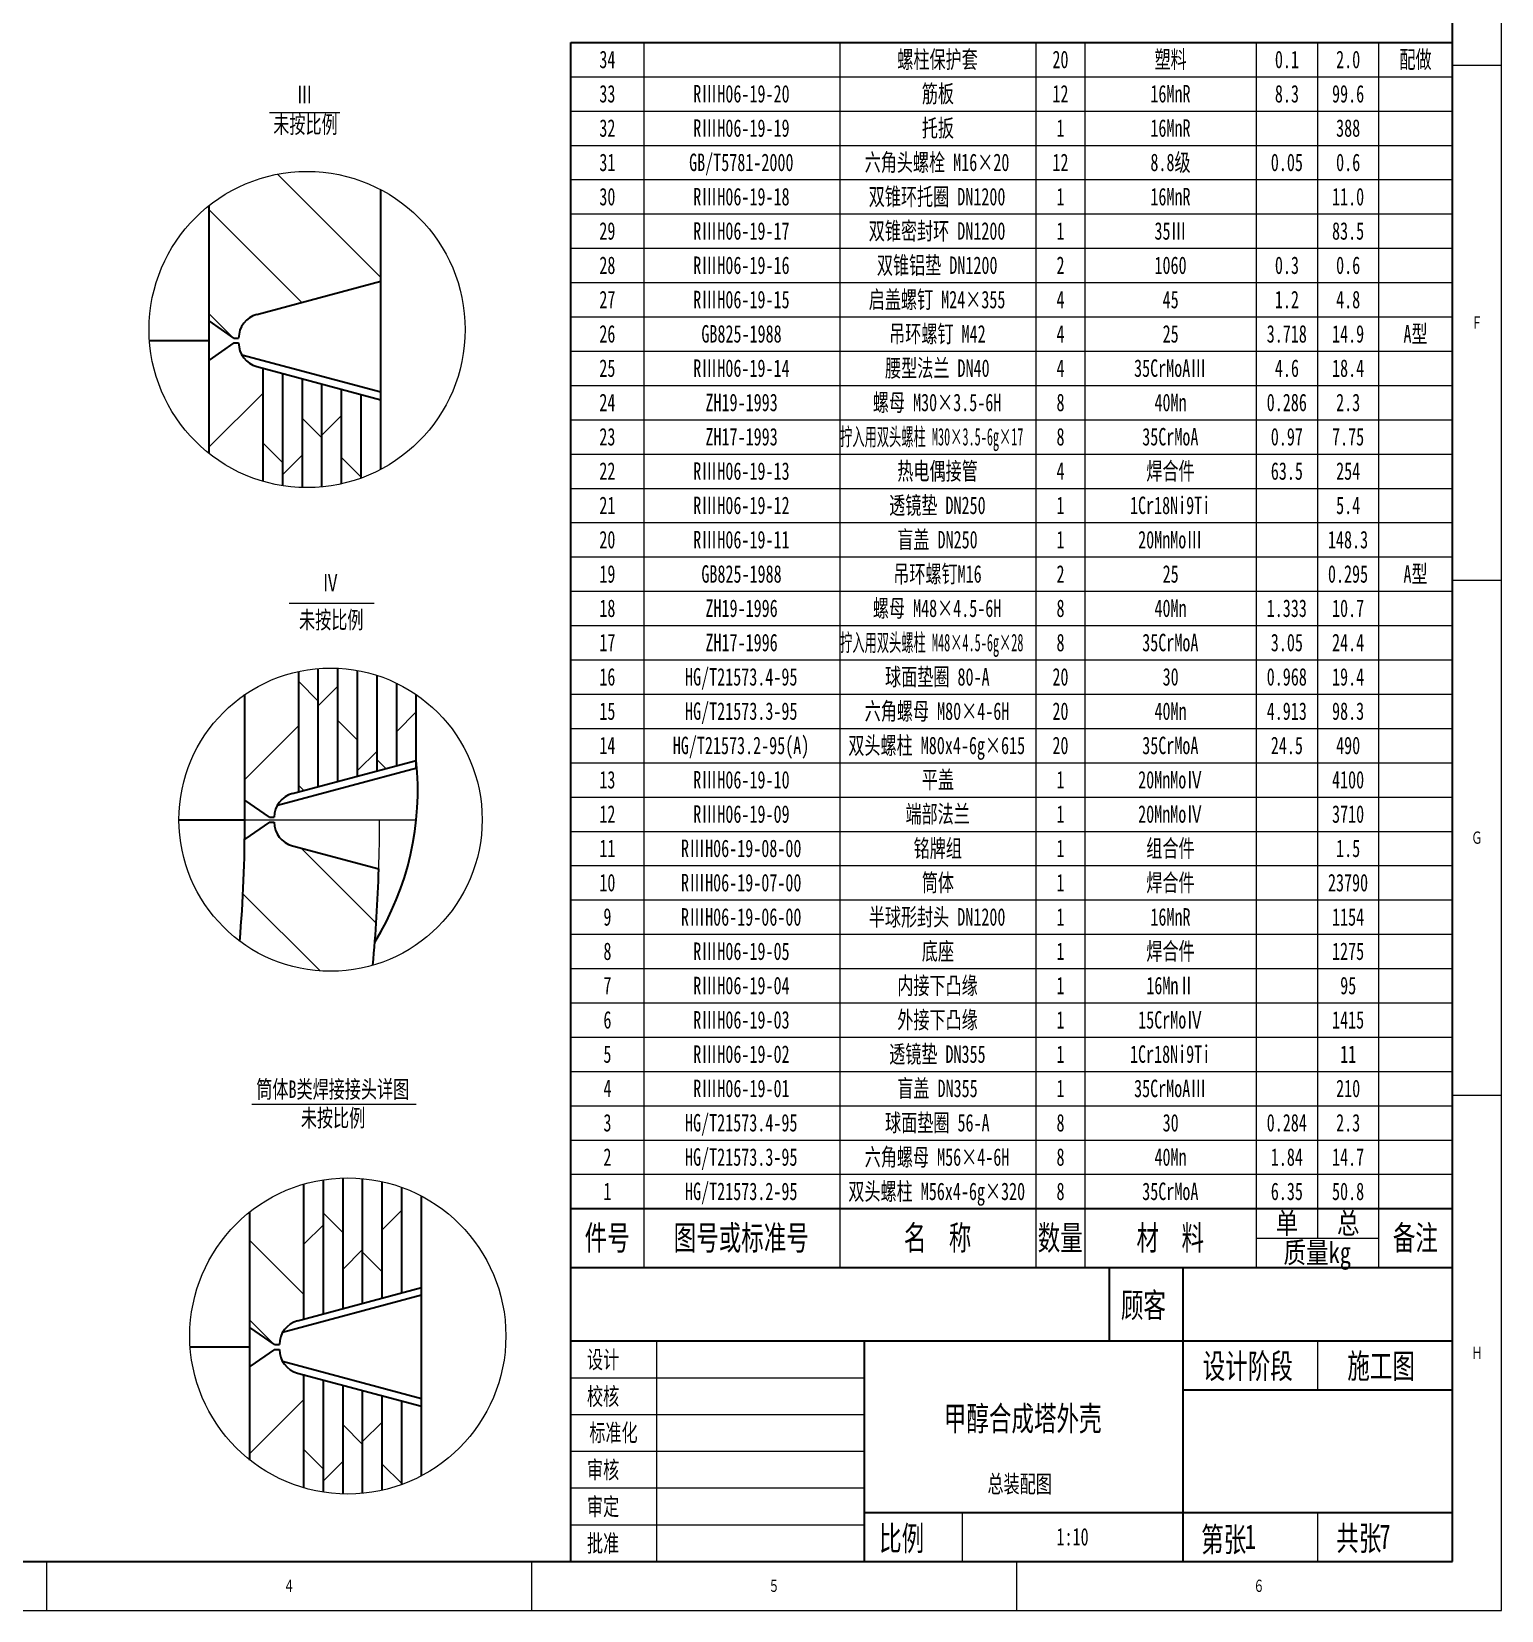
# Model space of a CAD drawing. Extents: x -2309 to 594, y 0 to 1373.
# Drawn here: x 293.9 to 594, y 0 to 322.2 of the extents above; entities that cross this region are included whole.
import ezdxf
from ezdxf.lldxf.tags import DXFTag

# ---------------------------------------------------------------- set-up
doc = ezdxf.new("R2010")
doc.units = 0
doc.header["$MEASUREMENT"] = 0
for name, color, linetype in [('Layer0', 7, 'Continuous'), ('Layer1', 7, 'Continuous'), ('Layer3', 7, 'Continuous'), ('Layer4', 7, 'Continuous'), ('Layer8', 7, 'Continuous'), ('Layer9', 7, 'Continuous')]:
    doc.layers.add(name, color=color, linetype=linetype)
doc.styles.add('PicadTxt 1', font='SIMFANG.TTF', dxfattribs={"height": 0.2})
tags = doc.linetypes.add('实线', pattern=[0, 0]).pattern_tags.tags
tags[4:5] = [DXFTag(74, 4), DXFTag(75, 0), DXFTag(340, '0'), DXFTag(46, 0.0), DXFTag(50, 0.0), DXFTag(44, 0.0), DXFTag(45, 0.0)]
tags = doc.linetypes.add('虚线', pattern=[7, 5, -2]).pattern_tags.tags
tags[6:7] = [DXFTag(74, 4), DXFTag(75, 0), DXFTag(340, '0'), DXFTag(46, 0.0), DXFTag(50, 0.0), DXFTag(44, 0.0), DXFTag(45, 0.0)]
tags[4:5] = [DXFTag(74, 4), DXFTag(75, 0), DXFTag(340, '0'), DXFTag(46, 0.0), DXFTag(50, 0.0), DXFTag(44, 0.0), DXFTag(45, 0.0)]

msp = doc.modelspace()

# ---------------------------------------------------------------- linework, layer by layer
at = {"layer": 'Layer0', "color": 0, "linetype": '实线', "lineweight": 30}
for p, q in [((365.20285, 232.86479), (365.20285, 289.96243)), ((330.20297, 259.1633), (330.20297, 286.74936)), ((339.90884, 264.49277), (365.20285, 271.27029)), ((335.20297, 259.66318), (330.20297, 263.16415)), ((317.99301, 259.1633), (330.20297, 259.1633)), ((330.20273, 236.07829), (330.20297, 259.1633)), ((335.20297, 258.66342), (330.20297, 255.16243)), ((335.20297, 259.66318), (336.20291, 259.66318)), ((335.20297, 258.66342), (336.20291, 258.66342)), ((365.20285, 248.60916), (336.84799, 256.20682)), ((339.90884, 253.83376), (365.20285, 247.05624)), ((341.20285, 230.42491), (341.20291, 253.61427)), ((345.20285, 229.53746), (345.20297, 252.41524)), ((349.20285, 229.16637), (349.20297, 251.34341)), ((353.20285, 229.29424), (353.20297, 250.27164)), ((357.20285, 229.92625), (357.20297, 249.19986)), ((361.20291, 231.09477), (361.20297, 248.12802)), ((348.46338, 167.05174), (348.46338, 191.62794)), ((352.46338, 168.12358), (352.46338, 192.21724)), ((356.46338, 169.19536), (356.46338, 192.28206)), ((360.46338, 170.26717), (360.46338, 191.8257)), ((364.46338, 171.33897), (364.46338, 190.82411)), ((337.46338, 161.37556), (337.46338, 186.89406)), ((368.46344, 172.41078), (368.46344, 189.21828)), ((372.46368, 171.92973), (372.46368, 186.89436)), ((344.1087, 164.33202), (372.59946, 171.96611)), ((347.16956, 166.70506), (372.46368, 173.48265)), ((342.46368, 161.87544), (337.46368, 165.37642)), ((324.02087, 161.37556), (337.46338, 161.37556)), ((342.46368, 161.87544), (343.46362, 161.87544)), ((342.46368, 160.87569), (337.46368, 157.37471)), ((342.46368, 160.87569), (343.46362, 160.87569)), ((347.16949, 156.04607), (364.80927, 151.3195)), ((349.51398, 59.31667), (349.51392, 87.00679)), ((353.51404, 60.51571), (353.51385, 87.89424)), ((357.51404, 61.58748), (357.51385, 88.26521)), ((361.51404, 62.65932), (361.51385, 88.13765)), ((365.51404, 63.73116), (365.51392, 87.50545)), ((369.51404, 64.80293), (369.51392, 86.33705)), ((373.51392, 27.46913), (373.51392, 84.56679)), ((338.51404, 53.76765), (338.51404, 81.35371)), ((403.99994, 10), (404, 70)), ((404, 70), (584, 70)), ((514, 55), (514, 70)), ((529, 10), (529, 70)), ((348.21991, 59.09712), (373.51392, 65.87471)), ((373.51392, 64.32173), (345.15906, 56.72408)), ((343.51404, 54.26753), (338.51404, 57.76851)), ((404, 55), (584, 55)), ((464, 10), (464, 55)), ((326.30408, 53.76765), (338.51404, 53.76765)), ((338.51379, 30.68263), (338.51404, 53.76765)), ((343.51404, 53.26778), (338.51404, 49.7668)), ((343.51404, 54.26753), (344.51398, 54.26753)), ((343.51404, 53.26778), (344.51398, 53.26778)), ((373.51392, 43.21358), (345.15906, 50.81123)), ((348.21991, 48.43819), (373.51392, 41.6606)), ((349.51392, 25.02925), (349.51398, 48.21864)), ((353.51392, 24.1418), (353.51404, 47.01961)), ((357.51392, 23.77071), (357.51404, 45.94783)), ((361.51392, 23.89857), (361.51404, 44.87599)), ((365.51392, 24.53059), (365.51404, 43.80421)), ((369.51398, 25.69911), (369.51404, 42.73238)), ((529, 45), (584, 45)), ((464, 20), (584, 20))]:
    msp.add_line(p, q, dxfattribs=at)
for centre, radius, start, end in [((341.20291, 259.66318), 5, 104.9998083, 180), ((341.20291, 258.66342), 5, 180, -104.9995821), ((313.38034, 167.42909), 59.39265, -31.5237084, 5.8499948), ((348.46362, 161.87544), 5, 104.9997178, 180), ((37.46368, 161.37556), 300, -4.7388722, 0), ((348.46362, 160.87569), 5, 180, -105.0003934), ((37.46368, 161.37556), 327.5, -5.2047687, -1.7595738), ((349.51398, 54.26753), 5, 104.9998083, 180), ((349.51398, 53.26778), 5, 180, -104.9998083)]:
    msp.add_arc(centre, radius, start, end, dxfattribs=at)
at = {"layer": 'Layer1', "color": 1, "linetype": '实线', "lineweight": 5}
for p, q in [((342.47141, 305.73373), (356.86649, 305.73373)), ((365.20285, 272.03134), (344.13016, 293.10403)), ((349.07266, 266.94821), (330.20297, 285.81796)), ((335.00827, 259.79959), (330.20297, 264.60489)), ((330.20285, 237.45036), (341.20291, 248.45041)), ((361.20297, 247.83884), (361.43106, 248.06693)), ((353.20297, 239.27654), (349.20285, 243.27647)), ((353.20297, 239.83897), (357.20297, 243.83891)), ((345.20297, 234.2155), (341.20285, 238.21574)), ((345.20285, 231.83879), (349.20297, 235.83873)), ((361.20297, 231.27666), (357.20297, 235.2766)), ((363.86768, 205.53273), (346.51245, 205.53273)), ((352.4635, 185.59706), (348.46338, 189.597)), ((352.4635, 184.59682), (356.4635, 188.59694)), ((337.46368, 169.59712), (348.4635, 180.59688)), ((360.46356, 177.597), (356.4635, 181.59694)), ((368.46362, 179.3838), (372.46368, 183.38405)), ((360.46356, 171.3838), (364.46362, 175.38387)), ((366.24432, 171.81618), (364.46362, 173.59694)), ((349.51398, 167.33327), (348.46338, 168.38393)), ((337.46368, 161.37556), (372.46368, 161.37556)), ((364.28162, 140.25038), (348.96765, 155.56425)), ((352.81097, 130.50764), (337.08154, 146.23717)), ((372.46368, 103.24409), (338.88974, 103.24409)), ((353.51392, 81.09218), (357.51404, 77.09224)), ((369.51404, 81.65431), (365.51404, 77.65437)), ((353.51404, 78.71547), (349.51392, 74.71523)), ((338.51392, 75.48061), (349.51398, 64.48055)), ((361.51404, 73.65443), (357.51392, 69.6545)), ((361.51404, 73.092), (365.51404, 69.09206)), ((369.51404, 65.09212), (369.74213, 64.86403)), ((343.31934, 54.40395), (338.51404, 59.20924)), ((421.591, 10), (421.591, 55)), ((556.5, 45), (556.5, 55)), ((403.99994, 47.5), (464, 47.5)), ((338.51392, 32.0547), (349.51398, 43.05476)), ((369.51404, 42.44319), (369.74213, 42.67128)), ((403.99994, 40), (464, 40)), ((361.51404, 33.88087), (357.51392, 37.88081)), ((361.51404, 34.44331), (365.51404, 38.44325)), ((353.51404, 28.81984), (349.51392, 32.82008)), ((403.99994, 32.5), (464, 32.5)), ((353.51392, 26.44313), (357.51404, 30.44307)), ((369.51404, 25.881), (365.51404, 29.88093)), ((403.99994, 25), (464, 25)), ((484, 10), (484, 20)), ((556.5, 10), (556.5, 20)), ((403.99994, 17.5), (464, 17.5))]:
    msp.add_line(p, q, dxfattribs=at)
for centre, radius in [((350.1763, 261.41367), 32.26189), ((354.96368, 161.37556), 30.94284), ((358.48737, 56.01802), 32.26189)]:
    msp.add_circle(centre, radius, dxfattribs=at)
at = {"layer": 'Layer3', "color": 1, "linetype": '虚线', "lineweight": 5}
msp.add_arc((37.46368, 161.37556), 327.5, -1.7595738, 0, dxfattribs=at)
at = {"layer": 'Layer8', "color": 9, "linetype": '实线', "lineweight": 5}
for p, q in [((594, 0), (594, 841)), ((584, 315.375), (594, 315.375)), ((584, 210.25), (594, 210.25)), ((584, 105.125), (594, 105.125)), ((297, 10), (297, 0)), ((396, 10), (396, 0)), ((495, 10), (495, 0)), ((0, 0), (594, 0))]:
    msp.add_line(p, q, dxfattribs=at)
at = {"layer": 'Layer8', "color": 0, "linetype": '实线', "lineweight": 30}
for p, q in [((584, 10), (584, 831)), ((25, 10), (584, 10))]:
    msp.add_line(p, q, dxfattribs=at)
at = {"layer": 'Layer9', "color": 0, "linetype": '实线', "lineweight": 30}
for p, q in [((404, 70), (404, 320)), ((404, 320), (584, 320)), ((584, 70), (584, 320)), ((404, 82), (584, 82))]:
    msp.add_line(p, q, dxfattribs=at)
at = {"layer": 'Layer9', "color": 1, "linetype": '实线', "lineweight": 5}
for p, q in [((419, 70), (419, 320)), ((459, 70), (459, 320)), ((499, 70), (499, 320)), ((509, 70), (509, 320)), ((544, 70), (544, 320)), ((556.5, 76), (556.5, 320)), ((569, 70), (569, 320)), ((404, 313), (584, 313)), ((404, 306), (584, 306)), ((404, 299), (584, 299)), ((404, 292), (584, 292)), ((404, 285), (584, 285)), ((404, 278), (584, 278)), ((404, 271), (584, 271)), ((404, 264), (584, 264)), ((404, 257), (584, 257)), ((404, 250), (584, 250)), ((404, 243), (584, 243)), ((404, 236), (584, 236)), ((404, 229), (584, 229)), ((404, 222), (584, 222)), ((404, 215), (584, 215)), ((404, 208), (584, 208)), ((404, 201), (584, 201)), ((404, 194), (584, 194)), ((404, 187), (584, 187)), ((404, 180), (584, 180)), ((404, 173), (584, 173)), ((404, 166), (584, 166)), ((404, 159), (584, 159)), ((404, 152), (584, 152)), ((404, 145), (584, 145)), ((404, 138), (584, 138)), ((404, 131), (584, 131)), ((404, 124), (584, 124)), ((404, 117), (584, 117)), ((404, 110), (584, 110)), ((404, 103), (584, 103)), ((404, 96), (584, 96)), ((404, 89), (584, 89)), ((544, 76), (569, 76))]:
    msp.add_line(p, q, dxfattribs=at)

# ---------------------------------------------------------------- texts
at = {"layer": 'Layer4', "color": 2, "style": 'PicadTxt 1'}
for s, height, width, p in [('Ⅲ', 3.57143, 0.674667, (348.0126, 307.59494)), ('未按比例', 3.571429, 0.674667, (343.27139, 301.48373)), ('Ⅳ', 3.57143, 0.674667, (353.26306, 207.94942)), ('未按比例', 3.571429, 0.674667, (348.5321, 200.38054)), ('筒体B类焊接接头详图', 3.571429, 0.674666, (339.80414, 104.58937)), ('未按比例', 3.571429, 0.674666, (348.89563, 98.73036)), ('甲醇合成塔外壳', 5, 0.674667, (480.16663, 36.66655)), ('总装配图', 3.571429, 0.674667, (489.07574, 24.03613))]:
    msp.add_text(s, height=height, dxfattribs=dict(at, width=width)).set_placement(p)
at = {"layer": 'Layer4', "color": 1, "style": 'PicadTxt 1', "width": 0.674667}
for s, height, p in [('顾客', 5, (516.30524, 59.78364)), ('设计', 3.571429, (407.31573, 49.40955)), ('设计阶段', 5, (533.00647, 47.36616)), ('施工图', 5, (562.52838, 47.3824)), ('校核', 3.571429, (407.31573, 41.90955)), ('标准化', 3.571429, (407.79547, 34.5)), ('审核', 3.571429, (407.31573, 26.90955)), ('审定', 3.571429, (407.31573, 19.40955)), ('比例', 5, (466.9516, 12.20955)), ('第张', 5, (532.69977, 11.9864)), ('共张', 5, (560.28296, 12.23164)), ('批准', 3.571429, (407.31573, 11.90955))]:
    msp.add_text(s, height=height, dxfattribs=at).set_placement(p)
at = {"layer": 'Layer8', "color": 2, "style": 'PicadTxt 1'}
for s, height, width, p in [('Ｆ', 2.5, 0.674667, (587.83331, 261.5875)), ('Ｇ', 2.5, 0.674667, (587.83331, 156.4625)), ('Ｈ', 2.5, 0.674667, (587.83331, 51.3375)), ('1:10', 3.571429, 0.674666, (503.16663, 13.25)), ('1', 5, 0.674667, (541.58331, 12.55)), ('7', 5, 0.674667, (569.08331, 12.55)), ('４', 2.5, 0.674667, (345.33334, 3.775)), ('５', 2.5, 0.674667, (444.33331, 3.775)), ('６', 2.5, 0.674667, (543.33331, 3.775))]:
    msp.add_text(s, height=height, dxfattribs=dict(at, width=width)).set_placement(p)
at = {"layer": 'Layer9', "color": 2, "style": 'PicadTxt 1'}
for s, height, width, p in [('34', 3.571429, 0.674667, (409.83334, 314.75)), ('螺柱保护套', 3.571429, 0.674667, (470.66666, 314.75)), ('20', 3.571429, 0.674667, (502.33334, 314.75)), ('塑料', 3.571429, 0.674667, (523.16669, 314.75)), ('0.1', 3.571429, 0.674667, (547.75, 314.75)), ('2.0', 3.571429, 0.674667, (560.25, 314.75)), ('配做', 3.571429, 0.674667, (573.16669, 314.75)), ('33', 3.571429, 0.674667, (409.83334, 307.75)), ('RⅢH06-19-20', 3.5714286, 0.674667, (429, 307.75)), ('筋板', 3.571429, 0.674667, (475.66666, 307.75)), ('12', 3.571429, 0.674667, (502.33334, 307.75)), ('16MnR', 3.571429, 0.674667, (522.33331, 307.75)), ('8.3', 3.571429, 0.674667, (547.75, 307.75)), ('99.6', 3.571429, 0.674667, (559.41669, 307.75)), ('32', 3.571429, 0.674667, (409.83334, 300.75)), ('RⅢH06-19-19', 3.5714286, 0.674667, (429, 300.75)), ('托扳', 3.571429, 0.674667, (475.66666, 300.75)), ('1', 3.57143, 0.674667, (503.16666, 300.75)), ('16MnR', 3.571429, 0.674667, (522.33331, 300.75)), ('388', 3.571429, 0.674667, (560.25, 300.75)), ('31', 3.571429, 0.674667, (409.83334, 293.75)), ('GB/T5781-2000', 3.5714286, 0.674667, (428.16666, 293.75)), ('六角头螺栓 M16×20', 3.5714286, 0.674667, (464, 293.75)), ('12', 3.571429, 0.674667, (502.33334, 293.75)), ('8.8级', 3.571429, 0.674667, (522.33331, 293.75)), ('0.05', 3.571429, 0.674667, (546.91669, 293.75)), ('0.6', 3.571429, 0.674667, (560.25, 293.75)), ('30', 3.571429, 0.674667, (409.83334, 286.75)), ('RⅢH06-19-18', 3.5714286, 0.674667, (429, 286.75)), ('双锥环托圈 DN1200', 3.5714286, 0.674667, (464.83334, 286.75)), ('1', 3.57143, 0.674667, (503.16666, 286.75)), ('16MnR', 3.571429, 0.674667, (522.33331, 286.75)), ('11.0', 3.571429, 0.674667, (559.41669, 286.75)), ('双锥密封环 DN1200', 3.5714286, 0.674667, (464.83334, 279.75)), ('29', 3.571429, 0.674667, (409.83334, 279.75)), ('RⅢH06-19-17', 3.5714286, 0.674667, (429, 279.75)), ('1', 3.57143, 0.674667, (503.16666, 279.75)), ('35Ⅲ', 3.571429, 0.674667, (523.16669, 279.75)), ('83.5', 3.571429, 0.674667, (559.41669, 279.75)), ('28', 3.571429, 0.674667, (409.83334, 272.75)), ('RⅢH06-19-16', 3.5714286, 0.674667, (429, 272.75)), ('双锥铝垫 DN1200', 3.5714286, 0.674667, (466.5, 272.75)), ('2', 3.57143, 0.674667, (503.16666, 272.75)), ('1060', 3.571429, 0.674667, (523.16669, 272.75)), ('0.3', 3.571429, 0.674667, (547.75, 272.75)), ('0.6', 3.571429, 0.674667, (560.25, 272.75)), ('27', 3.571429, 0.674667, (409.83334, 265.75)), ('RⅢH06-19-15', 3.5714286, 0.674667, (429, 265.75)), ('启盖螺钉 M24×355', 3.5714286, 0.674667, (464.83334, 265.75)), ('4', 3.57143, 0.674667, (503.16666, 265.75)), ('45', 3.571429, 0.674667, (524.83331, 265.75)), ('1.2', 3.571429, 0.674667, (547.75, 265.75)), ('4.8', 3.571429, 0.674667, (560.25, 265.75)), ('26', 3.571429, 0.674667, (409.83334, 258.75)), ('GB825-1988', 3.571429, 0.674667, (430.66666, 258.75)), ('吊环螺钉 M42', 3.571429, 0.674667, (469, 258.75)), ('4', 3.57143, 0.674667, (503.16666, 258.75)), ('25', 3.571429, 0.674667, (524.83331, 258.75)), ('3.718', 3.571429, 0.674667, (546.08331, 258.75)), ('14.9', 3.571429, 0.674667, (559.41669, 258.75)), ('A型', 3.571429, 0.674667, (574, 258.75)), ('25', 3.571429, 0.674667, (409.83334, 251.75)), ('RⅢH06-19-14', 3.5714286, 0.674667, (429, 251.75)), ('腰型法兰 DN40', 3.571429, 0.674667, (468.16666, 251.75)), ('4', 3.57143, 0.674667, (503.16666, 251.75)), ('35CrMoAⅢ', 3.571429, 0.674667, (519, 251.75)), ('4.6', 3.571429, 0.674667, (547.75, 251.75)), ('18.4', 3.571429, 0.674667, (559.41669, 251.75)), ('24', 3.571429, 0.674667, (409.83334, 244.75)), ('ZH19-1993', 3.571429, 0.674667, (431.5, 244.75)), ('螺母 M30×3.5-6H', 3.5714286, 0.674667, (465.66666, 244.75)), ('8', 3.57143, 0.674667, (503.16666, 244.75)), ('40Mn', 3.571429, 0.674667, (523.16669, 244.75)), ('0.286', 3.571429, 0.674667, (546.08331, 244.75)), ('2.3', 3.571429, 0.674667, (560.25, 244.75)), ('拧入用双头螺柱 M30×3.5-6g×17', 3.5714286, 0.512747, (459, 237.75)), ('23', 3.571429, 0.674667, (409.83334, 237.75)), ('ZH17-1993', 3.571429, 0.674667, (431.5, 237.75)), ('8', 3.57143, 0.674667, (503.16666, 237.75)), ('35CrMoA', 3.571429, 0.674667, (520.66669, 237.75)), ('0.97', 3.571429, 0.674667, (546.91669, 237.75)), ('7.75', 3.571429, 0.674667, (559.41669, 237.75)), ('22', 3.571429, 0.674667, (409.83334, 230.75)), ('RⅢH06-19-13', 3.5714286, 0.674667, (429, 230.75)), ('热电偶接管', 3.571429, 0.674667, (470.66666, 230.75)), ('4', 3.57143, 0.674667, (503.16666, 230.75)), ('焊合件', 3.571429, 0.674667, (521.5, 230.75)), ('63.5', 3.571429, 0.674667, (546.91669, 230.75)), ('254', 3.571429, 0.674667, (560.25, 230.75)), ('21', 3.571429, 0.674667, (409.83334, 223.75)), ('RⅢH06-19-12', 3.5714286, 0.674667, (429, 223.75)), ('透镜垫 DN250', 3.571429, 0.674667, (469, 223.75)), ('1', 3.57143, 0.674667, (503.16666, 223.75)), ('1Cr18Ni9Ti', 3.571429, 0.674667, (518.16669, 223.75)), ('5.4', 3.571429, 0.674667, (560.25, 223.75)), ('20', 3.571429, 0.674667, (409.83334, 216.75)), ('RⅢH06-19-11', 3.5714286, 0.674667, (429, 216.75)), ('盲盖 DN250', 3.571429, 0.674667, (470.66666, 216.75)), ('1', 3.57143, 0.674667, (503.16666, 216.75)), ('20MnMoⅢ', 3.571429, 0.674667, (519.83331, 216.75)), ('148.3', 3.571429, 0.674667, (558.58331, 216.75)), ('19', 3.571429, 0.674667, (409.83334, 209.75)), ('GB825-1988', 3.571429, 0.674667, (430.66666, 209.75)), ('吊环螺钉M16', 3.571429, 0.674667, (469.83334, 209.75)), ('2', 3.57143, 0.674667, (503.16666, 209.75)), ('25', 3.571429, 0.674667, (524.83331, 209.75)), ('0.295', 3.571429, 0.674667, (558.58331, 209.75)), ('A型', 3.571429, 0.674667, (574, 209.75)), ('18', 3.571429, 0.674667, (409.83334, 202.75)), ('ZH19-1996', 3.571429, 0.674667, (431.5, 202.75)), ('螺母 M48×4.5-6H', 3.5714286, 0.674667, (465.66666, 202.75)), ('8', 3.57143, 0.674667, (503.16666, 202.75)), ('40Mn', 3.571429, 0.674667, (523.16669, 202.75)), ('1.333', 3.571429, 0.674667, (546.08331, 202.75)), ('10.7', 3.571429, 0.674667, (559.41669, 202.75)), ('拧入用双头螺柱 M48×4.5-6g×28', 3.5714286, 0.512747, (459, 195.75)), ('17', 3.571429, 0.674667, (409.83334, 195.75)), ('ZH17-1996', 3.571429, 0.674667, (431.5, 195.75)), ('8', 3.57143, 0.674667, (503.16666, 195.75)), ('35CrMoA', 3.571429, 0.674667, (520.66669, 195.75)), ('3.05', 3.571429, 0.674667, (546.91669, 195.75)), ('24.4', 3.571429, 0.674667, (559.41669, 195.75)), ('16', 3.571429, 0.674667, (409.83334, 188.75)), ('HG/T21573.4-95', 3.5714286, 0.674667, (427.33334, 188.75)), ('球面垫圈 80-A', 3.571429, 0.674667, (468.16666, 188.75)), ('20', 3.571429, 0.674667, (502.33334, 188.75)), ('30', 3.571429, 0.674667, (524.83331, 188.75)), ('0.968', 3.571429, 0.674667, (546.08331, 188.75)), ('19.4', 3.571429, 0.674667, (559.41669, 188.75)), ('15', 3.571429, 0.674667, (409.83334, 181.75)), ('HG/T21573.3-95', 3.5714286, 0.674667, (427.33334, 181.75)), ('六角螺母 M80×4-6H', 3.5714286, 0.674667, (464, 181.75)), ('20', 3.571429, 0.674667, (502.33334, 181.75)), ('40Mn', 3.571429, 0.674667, (523.16669, 181.75)), ('4.913', 3.571429, 0.674667, (546.08331, 181.75)), ('98.3', 3.571429, 0.674667, (559.41669, 181.75)), ('14', 3.571429, 0.674667, (409.83334, 174.75)), ('HG/T21573.2-95(A)', 3.5714286, 0.674667, (424.83334, 174.75)), ('双头螺柱 M80x4-6g×615', 3.5714286, 0.674667, (460.66666, 174.75)), ('20', 3.571429, 0.674667, (502.33334, 174.75)), ('35CrMoA', 3.571429, 0.674667, (520.66669, 174.75)), ('24.5', 3.571429, 0.674667, (546.91669, 174.75)), ('490', 3.571429, 0.674667, (560.25, 174.75)), ('13', 3.571429, 0.674667, (409.83334, 167.75)), ('RⅢH06-19-10', 3.5714286, 0.674667, (429, 167.75)), ('平盖', 3.571429, 0.674667, (475.66666, 167.75)), ('1', 3.57143, 0.674667, (503.16666, 167.75)), ('20MnMoⅣ', 3.571429, 0.674667, (519.83331, 167.75)), ('4100', 3.571429, 0.674667, (559.41669, 167.75)), ('端部法兰', 3.571429, 0.674667, (472.33334, 160.75)), ('12', 3.571429, 0.674667, (409.83334, 160.75)), ('RⅢH06-19-09', 3.5714286, 0.674667, (429, 160.75)), ('1', 3.57143, 0.674667, (503.16666, 160.75)), ('20MnMoⅣ', 3.571429, 0.674667, (519.83331, 160.75)), ('3710', 3.571429, 0.674667, (559.41669, 160.75)), ('11', 3.571429, 0.674667, (409.83334, 153.75)), ('RⅢH06-19-08-00', 3.5714286, 0.674667, (426.5, 153.75)), ('铭牌组', 3.571429, 0.674667, (474, 153.75)), ('1', 3.57143, 0.674667, (503.16666, 153.75)), ('组合件', 3.571429, 0.674667, (521.5, 153.75)), ('1.5', 3.571429, 0.674667, (560.25, 153.75)), ('10', 3.571429, 0.674667, (409.83334, 146.75)), ('RⅢH06-19-07-00', 3.5714286, 0.674667, (426.5, 146.75)), ('筒体', 3.571429, 0.674667, (475.66666, 146.75)), ('1', 3.57143, 0.674667, (503.16666, 146.75)), ('焊合件', 3.571429, 0.674667, (521.5, 146.75)), ('23790', 3.571429, 0.674667, (558.58331, 146.75)), ('9', 3.57143, 0.674667, (410.66666, 139.75)), ('RⅢH06-19-06-00', 3.5714286, 0.674667, (426.5, 139.75)), ('半球形封头 DN1200', 3.5714286, 0.674667, (464.83334, 139.75)), ('1', 3.57143, 0.674667, (503.16666, 139.75)), ('16MnR', 3.571429, 0.674667, (522.33331, 139.75)), ('1154', 3.571429, 0.674667, (559.41669, 139.75)), ('8', 3.57143, 0.674667, (410.66666, 132.75)), ('RⅢH06-19-05', 3.5714286, 0.674667, (429, 132.75)), ('底座', 3.571429, 0.674667, (475.66666, 132.75)), ('1', 3.57143, 0.674667, (503.16666, 132.75)), ('焊合件', 3.571429, 0.674667, (521.5, 132.75)), ('1275', 3.571429, 0.674667, (559.41669, 132.75)), ('7', 3.57143, 0.674667, (410.66666, 125.75)), ('RⅢH06-19-04', 3.5714286, 0.674667, (429, 125.75)), ('内接下凸缘', 3.571429, 0.674667, (470.66666, 125.75)), ('1', 3.57143, 0.674667, (503.16666, 125.75)), ('16MnⅡ', 3.571429, 0.674667, (521.5, 125.75)), ('95', 3.571429, 0.674667, (561.08331, 125.75)), ('外接下凸缘', 3.571429, 0.674667, (470.66666, 118.75)), ('6', 3.57143, 0.674667, (410.66666, 118.75)), ('RⅢH06-19-03', 3.5714286, 0.674667, (429, 118.75)), ('1', 3.57143, 0.674667, (503.16666, 118.75)), ('15CrMoⅣ', 3.571429, 0.674667, (519.83331, 118.75)), ('1415', 3.571429, 0.674667, (559.41669, 118.75)), ('5', 3.57143, 0.674667, (410.66666, 111.75)), ('RⅢH06-19-02', 3.5714286, 0.674667, (429, 111.75)), ('透镜垫 DN355', 3.571429, 0.674667, (469, 111.75)), ('1', 3.57143, 0.674667, (503.16666, 111.75)), ('1Cr18Ni9Ti', 3.571429, 0.674667, (518.16669, 111.75)), ('11', 3.571429, 0.674667, (561.08331, 111.75)), ('4', 3.57143, 0.674667, (410.66666, 104.75)), ('RⅢH06-19-01', 3.5714286, 0.674667, (429, 104.75)), ('盲盖 DN355', 3.571429, 0.674667, (470.66666, 104.75)), ('1', 3.57143, 0.674667, (503.16666, 104.75)), ('35CrMoAⅢ', 3.571429, 0.674667, (519, 104.75)), ('210', 3.571429, 0.674667, (560.25, 104.75)), ('3', 3.57143, 0.674667, (410.66666, 97.75)), ('HG/T21573.4-95', 3.5714286, 0.674667, (427.33334, 97.75)), ('球面垫圈 56-A', 3.571429, 0.674667, (468.16666, 97.75)), ('8', 3.57143, 0.674667, (503.16666, 97.75)), ('30', 3.571429, 0.674667, (524.83331, 97.75)), ('0.284', 3.571429, 0.674667, (546.08331, 97.75)), ('2.3', 3.571429, 0.674667, (560.25, 97.75)), ('2', 3.57143, 0.674667, (410.66666, 90.75)), ('HG/T21573.3-95', 3.5714286, 0.674667, (427.33334, 90.75)), ('六角螺母 M56×4-6H', 3.5714286, 0.674667, (464, 90.75)), ('8', 3.57143, 0.674667, (503.16666, 90.75)), ('40Mn', 3.571429, 0.674667, (523.16669, 90.75)), ('1.84', 3.571429, 0.674667, (546.91669, 90.75)), ('14.7', 3.571429, 0.674667, (559.41669, 90.75)), ('1', 3.57143, 0.674667, (410.66666, 83.75)), ('HG/T21573.2-95', 3.5714286, 0.674667, (427.33334, 83.75)), ('双头螺柱 M56x4-6g×320', 3.5714286, 0.674667, (460.66666, 83.75)), ('8', 3.57143, 0.674667, (503.16666, 83.75)), ('35CrMoA', 3.571429, 0.674667, (520.66669, 83.75)), ('6.35', 3.571429, 0.674667, (546.91669, 83.75)), ('50.8', 3.571429, 0.674667, (559.41669, 83.75)), ('单', 4.28571, 0.787111, (547.91669, 76.9)), ('总', 4.28571, 0.787111, (560.41669, 76.9)), ('件号', 5, 0.674667, (406.83334, 73.55)), ('图号或标准号', 5, 0.674667, (425, 73.55)), ('名  称', 5, 0.674667, (472, 73.55)), ('数量', 5, 0.674667, (499.33334, 73.55)), ('材  料', 5, 0.674667, (519.5, 73.55)), ('备注', 5, 0.674667, (571.83331, 73.55)), ('质量kg', 4.285714, 0.787111, (549.5, 70.9))]:
    msp.add_text(s, height=height, dxfattribs=dict(at, width=width)).set_placement(p)

doc.saveas('drawing.dxf')
